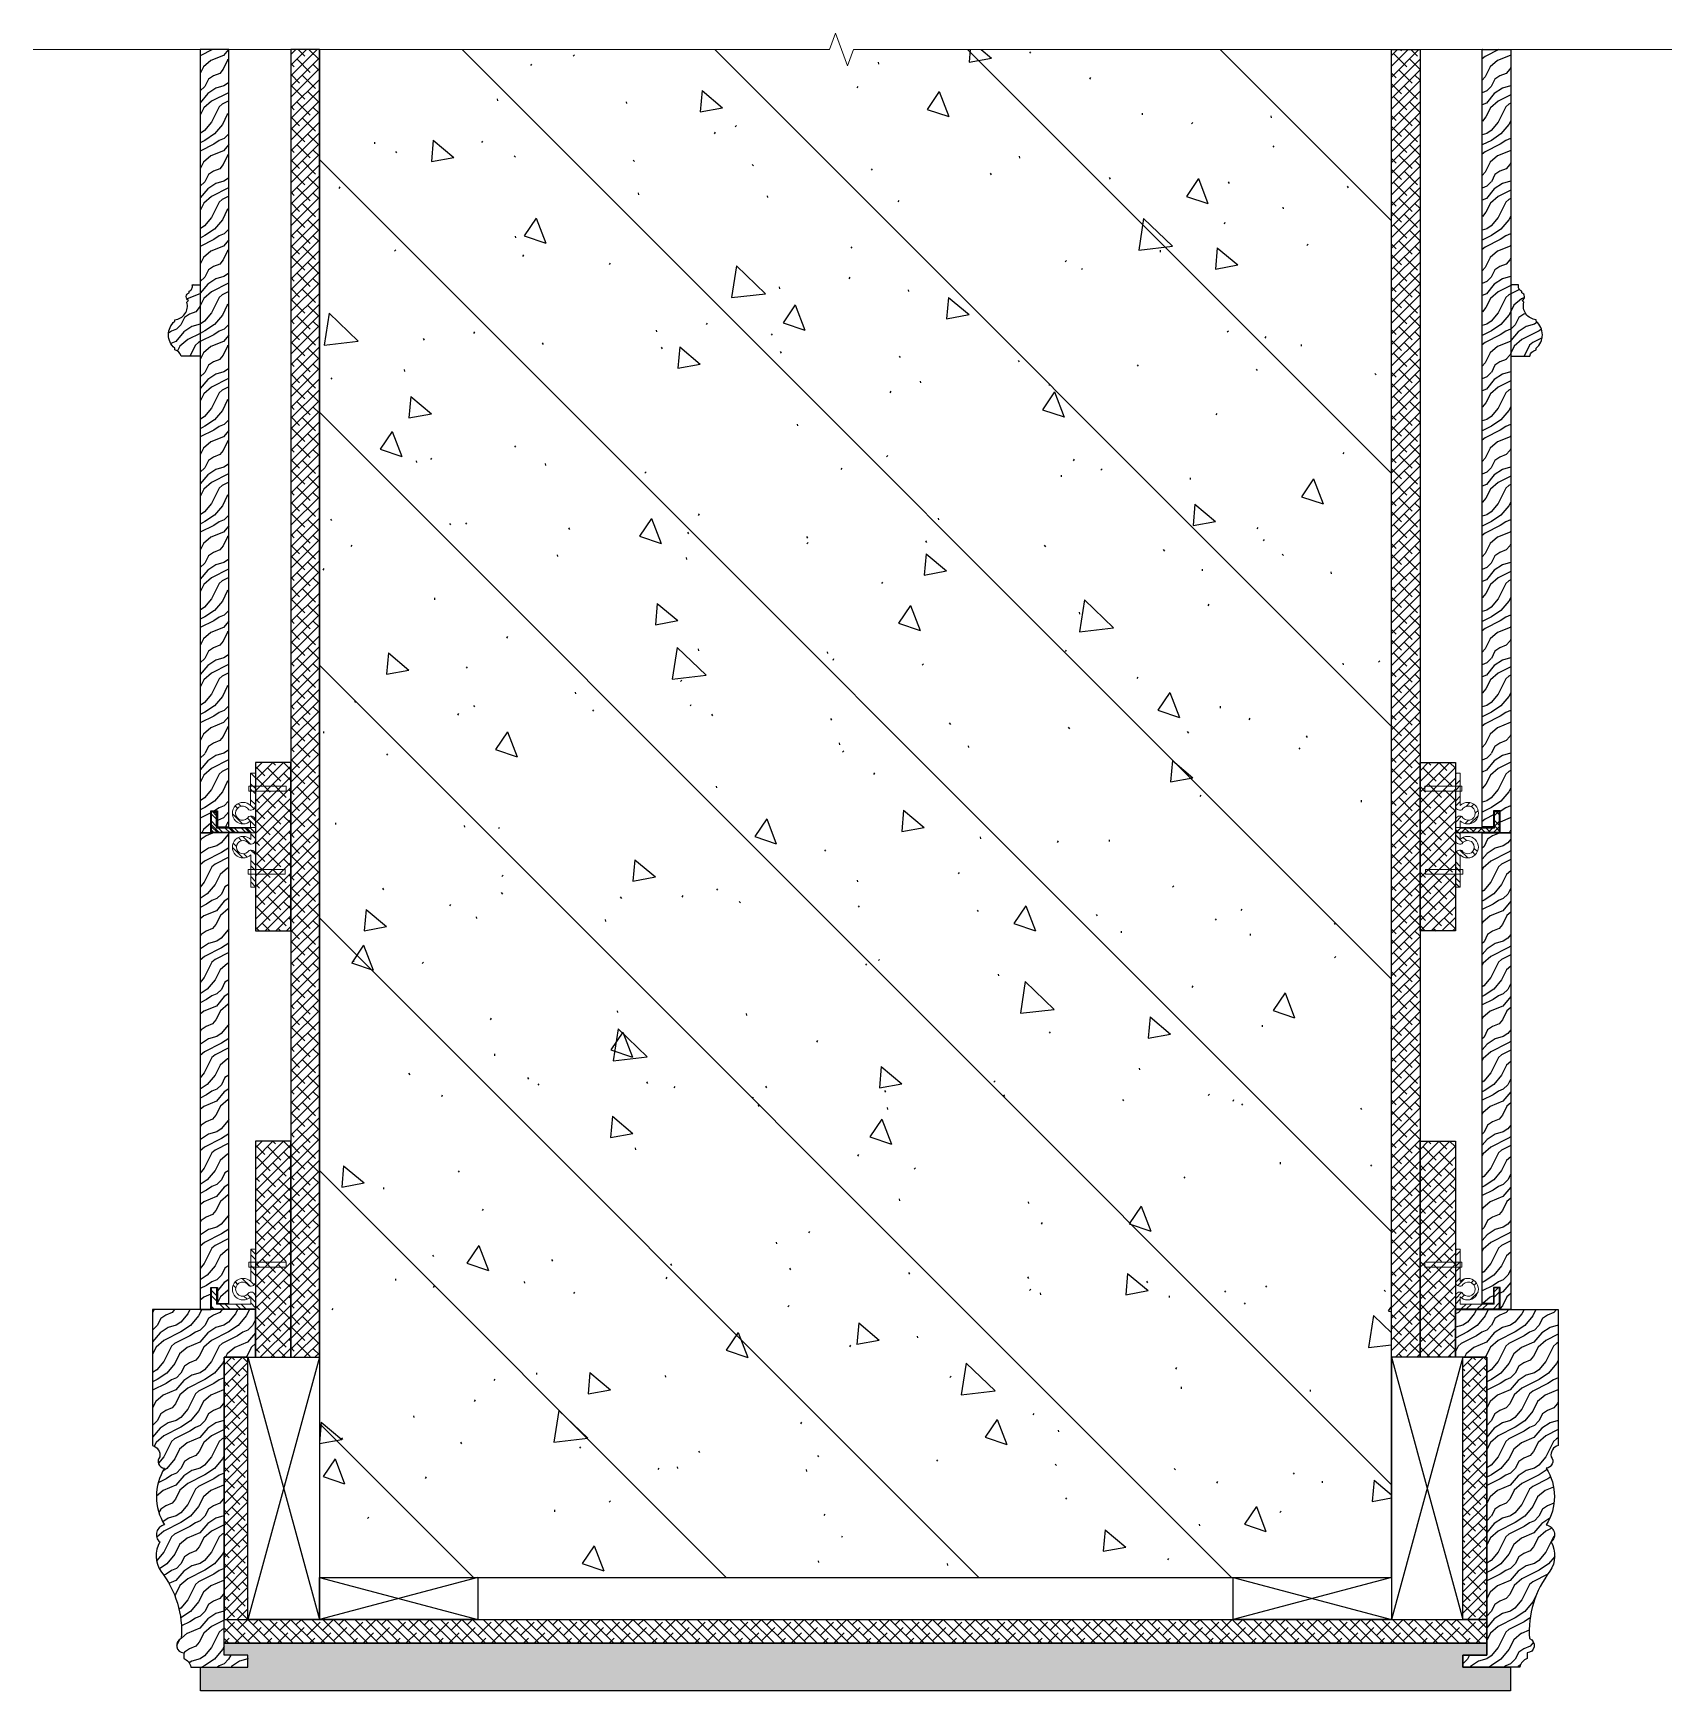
# Model space of a CAD drawing. Header units: millimetres. Extents: x 6321 to 120763, y -355 to 15211.
# Drawn here: x 67600 to 68288, y 12578 to 13274 of the extents above; entities that cross this region are included whole.
import ezdxf

# ---------------------------------------------------------------- set-up
doc = ezdxf.new("R2010")
doc.units = ezdxf.units.MM
doc.layers.add('_ACM-A-ANNO-DIMS', color=2, linetype='Continuous', lineweight=13)
for name, color, linetype in [('I-DETL-LW01', 1, 'Continuous'), ('I-DETL-LW02', 2, 'Continuous'), ('I-DETL-LW251', 251, 'Continuous'), ('PE-尺寸标注', 44, 'Continuous'), ('WALL TYPE$0$HATCH', 8, 'Continuous'), ('WALL TYPE$0$I-SECT-LW03', 3, 'Continuous')]:
    doc.layers.add(name, color=color, linetype=linetype)
pattern_1 = [(225, (103982.2251416645, 23545.60810543926), (2.245064030267288, -2.245064030267289), []), (314.9999999999999, (103982.2251416645, 23545.60810543926), (6.735192090801864, -2.245064030267292), [7.9375, -4.7625])]
pattern_2 = [(243.43494882, (55261.71794104356, 52039.88857746171), (-19.9999999776412, 1.019979885139067e-09), [4.62136835, -17.7393114]), (220.6012946499999, (55274.87498039356, 52022.59461121171), (-19.99999998960277, -1.801354931204863e-08), [4.1580665, -88.037378]), (220.6012946499999, (55264.87498039356, 52002.59461121171), (-19.99999998960277, -1.801354931204863e-08), [4.1580665, -88.037378]), (220.6012946499999, (55254.87498039356, 51982.59461121171), (-19.99999995163994, 1.452602061538803e-08), [4.1580665, -88.037378]), (243.43494882, (55271.86537704356, 52042.68344946171), (-19.9999999776412, 1.019979885139067e-09), [4.2370078, -18.12367195]), (230.1944289099999, (55269.97052954356, 52038.89375446171), (-20.00000001048198, -7.906917275062869e-10), [2.2404905, -75.862006]), (230.1944289099999, (55259.97052954356, 52018.89375446171), (-20.00000001048198, -7.906917275062869e-10), [2.2404905, -75.862006]), (230.1944289099999, (55249.97052954356, 51998.89375446171), (-20.00000001048198, -7.906917275062869e-10), [2.2404905, -75.862006]), (201.8014094899999, (55268.53620249356, 52037.17256196171), (-19.99999999207265, 2.658084886212058e-08), [2.86871215, -50.9829359]), (213.6900675299999, (55265.87267009357, 52036.10714901171), (-20.00000002516126, 1.246419323988896e-08), [2.521813, -33.53369975]), (243.4349488, (55263.77439484356, 52034.70829886171), (-19.9999999776412, 8.001296521040247e-09), [3.3552885, -19.0053909]), (225, (55262.27386404356, 52031.70723726171), (-19.99999996643937, 6.890185685233383e-15), [2.7178182, -53.8507243]), (225, (55252.27386404356, 52011.70723726171), (-19.99999996643937, 6.890185685233383e-15), [2.7178182, -53.8507243]), (201.8014094899999, (55260.35207639357, 52029.78544961171), (-19.99999999207265, 2.658084886212058e-08), [2.19237, -51.65927799999999]), (243.4349488, (55278.34645749356, 52043.14561031171), (-19.9999999776412, 8.001296521040247e-09), [7.1895999, -15.1710799]), (230.1944289099999, (55275.13117064357, 52036.71503666171), (-20.00000001048198, -7.906917275062869e-10), [4.573562, -73.5289349]), (230.1944289099999, (55265.13117064357, 52016.71503666171), (-20.00000001048198, -7.906917275062869e-10), [4.573562, -73.5289349]), (230.1944289099999, (55255.13117064357, 51996.71503666171), (-20.00000001048198, -7.906917275062869e-10), [4.573562, -73.5289349]), (213.6900675299999, (55272.20324769356, 52033.20152911171), (-20.00000002516126, 1.246419323988896e-08), [2.2405595, -33.8149534]), (195.9453959, (55270.33898964356, 52031.95869041171), (-19.99999999510854, 1.449476093824539e-06), [3.5624845, -69.23861445]), (213.6900675299999, (55266.91357554356, 52030.98000071171), (-20.00000002516126, 1.246419323988896e-08), [4.0929665, -31.9625462]), (230.1944289099999, (55263.50802154357, 52028.70963136171), (-20.00000001048198, -7.906917275062869e-10), [5.197338, -72.905159]), (230.1944289099999, (55253.50802154357, 52008.70963136171), (-20.00000001048198, -7.906917275062869e-10), [5.197338, -72.905159]), (230.1944289, (55243.50802154357, 51988.70963136171), (-20.00000001048198, 2.699966035332791e-09), [5.197338, -72.905159]), (201.8014094899999, (55260.18076169356, 52024.7169236117), (-19.99999999207265, 2.658084886212058e-08), [5.7145015, -48.137147]), (230.1944289099999, (55279.65120229356, 52035.75509996171), (-20.00000001048198, -7.906917275062869e-10), [5.214066750000001, -72.88842999999999]), (230.1944289099999, (55269.65120229356, 52015.75509996171), (-20.00000001048198, -7.906917275062869e-10), [5.214066750000001, -72.88842999999999]), (230.1944289099999, (55259.65120229356, 51995.75509996171), (-20.00000001048198, -7.906917275062869e-10), [5.214066750000001, -72.88842999999999]), (213.6900675299999, (55276.31323809356, 52031.74954296171), (-20.00000002516126, 1.246419323988896e-08), [4.838075, -31.21743775]), (206.56505118, (55272.28771639356, 52029.06586176171), (-19.9999999776412, -1.019968325213738e-09), [7.985959999999995, -81.45675899999993]), (206.56505118, (55262.28771639356, 52009.06586176171), (-19.9999999776412, -1.019968325213738e-09), [7.985959999999995, -81.45675899999993]), (220.6012946499999, (55265.14483529356, 52025.49441346171), (-19.99999998960277, -1.801354931204863e-08), [4.319301400000001, -87.87614315]), (220.6012946499999, (55255.14483529356, 52005.49441346171), (-19.99999998960277, -1.801354931204863e-08), [4.319301400000001, -87.87614315]), (220.6012946499999, (55245.14483729356, 51985.49441346171), (-19.99999998960277, -1.801354931204863e-08), [4.319301400000001, -87.87614315]), (213.6900675299999, (55278.31651279356, 52028.97122441171), (-20.00000002516126, 1.246419323988896e-08), [2.73579165, -33.31972211]), (206.5650511999999, (55276.04019654357, 52027.45368026171), (-19.9999999776412, -8.001282740668868e-09), [7.158076199999996, -82.28464299999992]), (206.5650511999999, (55266.04019654357, 52007.45368026171), (-20.00000002236256, 8.144143493607764e-08), [7.158076199999996, -82.28464299999992]), (220.6012946499999, (55269.63781854356, 52024.25249146171), (-19.99999998960277, -1.801354931204863e-08), [1.700823, -90.49462155]), (220.6012946499999, (55259.63781854356, 52004.25249146171), (-19.99999998960277, -1.801354931204863e-08), [1.700823, -90.49462155]), (220.6012946499999, (55249.63781879356, 51984.25249146171), (-19.99999998960277, -1.801354931204863e-08), [1.700823, -90.49462155])]
pattern_3 = [(225, (66991.43798210884, 12270.25904066373), (2.245064030267287, -2.245064030267289), []), (314.9999999999999, (66991.43798210884, 12270.25904066373), (6.735192090801864, -2.245064030267292), [7.9375, -4.7625])]
pattern_4 = [(225, (66991.43798210884, 12429.16066684226), (2.245064030267287, -2.245064030267289), []), (314.9999999999999, (66991.43798210884, 12429.16066684226), (6.735192090801864, -2.245064030267292), [7.9375, -4.7625])]
pattern_5 = [(315, (67960.36603119926, 12900.5579601809), (3.367596045400933, 3.367596045400932), []), (315, (67960.36603119926, 12898.3128951809), (3.367596045400933, 3.367596045400932), [])]
pattern_6 = [(243.4349488199999, (103758.6740111347, 23720.99842213082), (-19.9999999776412, 1.019980342834164e-09), [4.621368349999997, -17.73931139999999]), (220.6012946499999, (103771.8310504847, 23703.70445588082), (-19.99999998960277, -1.801354885435354e-08), [4.1580665, -88.037378]), (220.6012946499999, (103761.8310504847, 23683.70445588082), (-19.99999998960277, -1.801354885435354e-08), [4.1580665, -88.037378]), (220.6012946499999, (103751.8310504847, 23663.70445588082), (-19.99999995163994, 1.452602107308312e-08), [4.1580665, -88.037378]), (243.4349488199999, (103768.8214471347, 23723.79329413082), (-19.9999999776412, 1.019980342834164e-09), [4.237007799999997, -18.12367194999999]), (230.1944289099999, (103766.9265996347, 23720.00359913082), (-20.00000001048198, -7.906912698111885e-10), [2.240490499999999, -75.86200599999995]), (230.1944289099999, (103756.9265996347, 23700.00359913082), (-20.00000001048198, -7.906912698111885e-10), [2.240490499999999, -75.86200599999995]), (230.1944289099999, (103746.9265996347, 23680.00359913082), (-20.00000001048198, -7.906912698111885e-10), [2.240490499999999, -75.86200599999995]), (201.8014094899999, (103765.4922725847, 23718.28240663082), (-19.99999999207265, 2.658084931981568e-08), [2.86871215, -50.9829359]), (213.6900675299999, (103762.8287401847, 23717.21699368082), (-20.00000002516126, 1.246419369758406e-08), [2.521813, -33.53369975]), (243.4349488, (103760.7304649347, 23715.81814353081), (-19.9999999776412, 8.001296978735346e-09), [3.3552885, -19.0053909]), (225, (103759.2299341347, 23712.81708193082), (-19.99999996643937, 7.347880782554142e-15), [2.7178182, -53.8507243]), (225, (103749.2299341347, 23692.81708193082), (-19.99999996643937, 7.347880782554142e-15), [2.7178182, -53.8507243]), (201.8014094899999, (103757.3081464847, 23710.89529428082), (-19.99999999207265, 2.658084931981568e-08), [2.19237, -51.65927799999999]), (243.4349488, (103775.3025275847, 23724.25545498082), (-19.9999999776412, 8.001296978735346e-09), [7.1895999, -15.1710799]), (230.1944289099999, (103772.0872407347, 23717.82488133082), (-20.00000001048198, -7.906912698111885e-10), [4.573561999999997, -73.52893489999995]), (230.1944289099999, (103762.0872407347, 23697.82488133082), (-20.00000001048198, -7.906912698111885e-10), [4.573561999999997, -73.52893489999995]), (230.1944289099999, (103752.0872407347, 23677.82488133082), (-20.00000001048198, -7.906912698111885e-10), [4.573561999999997, -73.52893489999995]), (213.6900675299999, (103769.1593177847, 23714.31137378082), (-20.00000002516126, 1.246419369758406e-08), [2.2405595, -33.8149534]), (195.9453959, (103767.2950597347, 23713.06853508082), (-19.99999999510854, 1.449476094282235e-06), [3.5624845, -69.23861444999999]), (213.6900675299999, (103763.8696456347, 23712.08984538082), (-20.00000002516126, 1.246419369758406e-08), [4.0929665, -31.9625462]), (230.1944289099999, (103760.4640916347, 23709.81947603082), (-20.00000001048198, -7.906912698111885e-10), [5.197337999999998, -72.90515899999995]), (230.1944289099999, (103750.4640916347, 23689.81947603082), (-20.00000001048198, -7.906912698111885e-10), [5.197337999999998, -72.90515899999995]), (230.1944289, (103740.4640916347, 23669.81947603082), (-20.00000001048198, 2.699966493027889e-09), [5.197338, -72.905159]), (201.8014094899999, (103757.1368317847, 23705.82676828081), (-19.99999999207265, 2.658084931981568e-08), [5.7145015, -48.137147]), (230.1944289099999, (103776.6072723847, 23716.86494463082), (-20.00000001048198, -7.906912698111885e-10), [5.214066749999998, -72.88842999999994]), (230.1944289099999, (103766.6072723847, 23696.86494463082), (-20.00000001048198, -7.906912698111885e-10), [5.214066749999998, -72.88842999999994]), (230.1944289099999, (103756.6072723847, 23676.86494463082), (-20.00000001048198, -7.906912698111885e-10), [5.214066749999998, -72.88842999999994]), (213.6900675299999, (103773.2693081847, 23712.85938763082), (-20.00000002516126, 1.246419369758406e-08), [4.838075, -31.21743775]), (206.56505118, (103769.2437864847, 23710.17570643082), (-19.9999999776412, -1.01996786751864e-09), [7.98595999999999, -81.45675899999985]), (206.56505118, (103759.2437864847, 23690.17570643082), (-19.9999999776412, -1.01996786751864e-09), [7.98595999999999, -81.45675899999985]), (220.6012946499999, (103762.1009053847, 23706.60425813082), (-19.99999998960277, -1.801354885435354e-08), [4.319301400000001, -87.87614315]), (220.6012946499999, (103752.1009053847, 23686.60425813082), (-19.99999998960277, -1.801354885435354e-08), [4.319301400000001, -87.87614315]), (220.6012946499999, (103742.1009073847, 23666.60425813082), (-19.99999998960277, -1.801354885435354e-08), [4.319301400000001, -87.87614315]), (213.6900675299999, (103775.2725828847, 23710.08106908082), (-20.00000002516126, 1.246419369758406e-08), [2.73579165, -33.31972211]), (206.5650511999999, (103772.9962666347, 23708.56352493082), (-19.9999999776412, -8.00128228297377e-09), [7.15807619999999, -82.28464299999983]), (206.5650511999999, (103762.9962666347, 23688.56352493082), (-20.00000002236256, 8.144143539377274e-08), [7.15807619999999, -82.28464299999983]), (220.6012946499999, (103766.5938886347, 23705.36233613082), (-19.99999998960277, -1.801354885435354e-08), [1.700823, -90.49462155]), (220.6012946499999, (103756.5938886347, 23685.36233613082), (-19.99999998960277, -1.801354885435354e-08), [1.700823, -90.49462155]), (220.6012946499999, (103746.5938888847, 23665.36233613082), (-19.99999998960277, -1.801354885435354e-08), [1.700823, -90.49462155])]
pattern_7 = [(225, (55279.65120229356, 52040.75509996171), (2.245064030267288, -2.245064030267289), []), (314.9999999999999, (55279.65120229356, 52040.75509996171), (6.735192090801864, -2.245064030267291), [7.9375, -4.7625])]

# ---------------------------------------------------------------- blocks, each defined once
blk = doc.blocks.new('海龙_1215174788')
at = {"layer": 'I-DETL-LW01'}
for p, q in [((-54.99961099407665, 0), (54.99961099407665, -30.00060239396589)), ((-54.99961099407665, -30.00060239396589), (54.99961099407665, 0))]:
    blk.add_line(p, q, dxfattribs=at)
blk.add_lwpolyline([(54.99961099407665, -30.00060239396589), (-54.99961099407665, -30.00060239396589), (-54.99961099407665, 0), (54.99961099407665, 0), (54.99961099407665, -30.00060239396589)], close=True, dxfattribs=at)
blk = doc.blocks.new('海龙_1215173755')
at = {"layer": 'WALL TYPE$0$HATCH', "ltscale": 2}
h = blk.add_hatch(dxfattribs=at)
h.set_pattern_fill('ANSI32', color=256, scale=0.5)
h.set_pattern_definition([(45, (-39299.69784487303, -12402.66931678472), (-3.367596045400933, 3.367596045400933), []), (45, (-39297.45277987303, -12402.66931678472), (-3.367596045400933, 3.367596045400933), [])])
edge = h.paths.add_edge_path()
edge.add_line((2.291405648800719, -7.1853693941448), (2.291405648895307, 11.2586301537176))
edge.add_line((2.291405648895307, 11.2586301537176), (-2.766336400527507, 11.2586301537176))
edge.add_arc((-2.766336402286313, 9.258630153718839), 1.999999999998765, 89.99999994961394, 201.2138913290534)
edge.add_arc((-5.973488088030813, 5.890560184772322), 2.965716505140973, -243.08079552205038, 63.080795825394205, ccw=False)
edge.add_arc((-9.180639785015451, 9.258630153719412), 1.999999999998192, 338.7861084524729, 450.0000000000145)
edge.add_line((-9.180639785015956, 11.2586301537176), (-22.73189232477307, 11.2586301537176))
edge.add_line((-22.73189232477307, 11.2586301537176), (-22.73189232477307, 9.258630153717604))
edge.add_line((-22.73189232477307, 9.258630153717604), (-9.180639785015956, 9.258630153717604))
edge.add_arc((-5.973488092764455, 6.085253332828891), 4.511778188748358, 135.3032882784527, 404.6967117215473)
edge.add_line((-2.766336400512955, 9.258630153717604), (0.2914056488953065, 9.258630153717604))
edge.add_line((0.2914056488953065, 9.258630153717604), (0.2914056488007191, -3.505607322171272))
edge.add_line((0.2914056488007191, -3.505607322171272), (0.2914056488007191, -5.106938799261115))
edge.add_line((0.2914056488007191, -5.106938799261115), (-6.499315307970392, -5.10693879925384))
edge.add_line((-6.499315307970392, -5.10693879925384), (-6.499315307970392, -7.1853693941448))
edge.add_line((-6.499315307970392, -7.1853693941448), (2.291405648800719, -7.1853693941448))
at = {"color": 1, "linetype": 'Continuous', "lineweight": 15, "elevation": 7.839925138837386}
blk.add_lwpolyline([(-17.26337170643092, 24.12776406589728), (-17.26337170643092, 8.526522878431933), (-15.24067591447965, 8.526522878431933), (-15.24067591447965, 24.12776406589728)], close=True, dxfattribs=at)
at = {"color": 1, "linetype": 'Continuous', "lineweight": 15}
blk.add_lwpolyline([(2.291405648800719, -7.1853693941448), (2.291405648895307, 11.2586301537176), (-2.766336400527507, 11.2586301537176, 0.5273176530246371), (-4.630808598572912, 8.534928952069095, -4.178275816144416), (-7.31616759148892, 8.534928944960484, 0.5273176539620763), (-9.180639785015956, 11.2586301537176), (-22.73189232477307, 11.2586301537176), (-22.73189232477307, 9.258630153717604), (-9.180639785015956, 9.258630153717604, 2.396255539831327), (-2.766336400512955, 9.258630153717604), (0.2914056488953065, 9.258630153717604), (0.2914056488007191, -3.505607322171272), (0.2914056488007191, -5.106938799261115), (-6.499315307970392, -5.10693879925384), (-6.499315307970392, -7.1853693941448)], format="xyb", close=True, dxfattribs=at)
blk = doc.blocks.new('K_01')
at = {"layer": 'I-DETL-LW01'}
for p, q in [((-8.75, 0), (8.75, -66.47123560730688)), ((-8.75, -66.47123560730688), (8.75, 0))]:
    blk.add_line(p, q, dxfattribs=at)
blk.add_lwpolyline([(8.75, -66.47123560730688), (-8.75, -66.47123560730688), (-8.75, 0), (8.75, 0), (8.75, -66.47123560730688)], close=True, dxfattribs=at)

msp = doc.modelspace()

# ---------------------------------------------------------------- hatches: boundary and pattern name
h = msp.add_hatch()
h.set_pattern_fill('0-钢筋混凝土001-DOM', color=250, scale=15, angle=-90.00000000000001, pattern_type=2)
h.set_pattern_definition([(315, (70410.37917963558, 15515.97455195692), (53.03300858899107, 53.03300858899106), []), (320, (70410.37917963558, 15515.97455195692), (-9.412820247389286, -107.589027390113), [11.25, -123.75]), (265, (70410.37917963558, 15515.97455195692), (112.8288200550018, 20.81270004194998), [9, -99]), (10.45139999999999, (70409.59477863098, 15507.00879996191), (103.415931309143, -86.77640725710324), [9.5610285, -105.1713168]), (316.1842, (70440.37917963558, 15515.97455195692), (-24.82785214935274, -160.0861572938467), [16.875, -185.625]), (6.635599999999986, (70438.31018358098, 15502.63404021191), (146.1176806350662, -140.1994058323055), [14.3415432, -157.75695]), (261.1841999999999, (70440.37917963558, 15515.97455195692), (146.1177901387987, -140.1992917700441), [13.5, -148.5]), (290.9999999999999, (70432.87917963558, 15500.97455195692), (-60.39283359980084, -89.53605781776923), [11.25, -123.75]), (236, (70432.87917963558, 15500.97455195692), (108.772506757028, -36.49729978823729), [8.999999999999998, -98.99999999999999]), (341.4514, (70427.84643873549, 15493.51321700741), (48.37957450649284, -126.0333942872235), [9.5610285, -105.1713168]), (307.5, (70410.37917963549, 15515.97455195741), (49.93407807469672, -1.823978297593609), [0.75, -97.8, 0.75, -100.5, 0.75, -99.375]), (277.5, (70410.37917963549, 15515.97455195741), (59.16175678235403, -39.46043061632231), [0.7499999999999999, -57.29999999999999, 0.7499999999999999, -95.54999999999998, 0.7499999999999999, -37.87499999999999]), (237.5, (70410.37917963549, 15549.42455195741), (-3.383230760157011, -80.07336542586135), [0.75, -37.5, 0.75, -117, 0.75, -155.25]), (227.5, (70410.37917963098, 15564.42455196191), (15.01574734984761, -87.47792540135794), [0.75, -48.75, 0.75, -77.69999999999999, 0.75, -110.25])])
h.paths.add_polyline_path([(67934.51037170735, 13267.18370864047), (67720.37917963599, 13267.18370864047), (67720.37917963599, 12625.97455195691), (68170.37917963594, 12625.97455195691), (68170.37917963594, 13267.18370864044), (67944.51037170734, 13267.18370864044), (67942.01037170734, 13260.31501509181), (67937.01037170734, 13274.05240218907)])
at = {"layer": 'I-DETL-LW251'}
h = msp.add_hatch(dxfattribs=at)
h.set_pattern_fill('ANSI38', color=250, angle=-180)
h.set_pattern_definition(pattern_1)
h.paths.add_polyline_path([(67720.37917963599, 13267.18370864046), (67708.37917963599, 13267.18370864046), (67708.37917963599, 12718.47377394506), (67720.37917963599, 12718.47377394506)])
h = msp.add_hatch(dxfattribs=at)
h.set_pattern_fill('ANSI38', color=250, angle=-180)
h.set_pattern_definition(pattern_1)
h.paths.add_polyline_path([(68170.37917963594, 13267.18370864046), (68182.37917963593, 13267.18370864046), (68182.37917963594, 12718.47377394506), (68170.37917963594, 12718.47377394506)])
h = msp.add_hatch(dxfattribs=at)
h.set_pattern_fill('ANSI38', color=250, angle=-180)
h.set_pattern_definition(pattern_4)
h.paths.add_polyline_path([(67708.37914919574, 12968.00106156827), (67693.57914919574, 12968.00106156827), (67693.57914924303, 12897.37617813544), (67708.37914924303, 12897.37617813544)])
h = msp.add_hatch(dxfattribs=at)
h.set_pattern_fill('ANSI38', color=250, angle=-180)
h.set_pattern_definition(pattern_4)
h.paths.add_polyline_path([(68182.3792100762, 12968.00106156827), (68197.1792100762, 12968.00106156827), (68197.1792100289, 12897.37617813544), (68182.3792100289, 12897.37617813544)])
h = msp.add_hatch(dxfattribs=at)
h.set_pattern_fill('ANSI38', color=250, angle=-180)
h.set_pattern_definition(pattern_3)
h.paths.add_polyline_path([(67708.37914919574, 12809.09943538974), (67693.57914919574, 12809.09943538974), (67693.57914924303, 12718.47377394506), (67708.37914924303, 12718.47377394506)])
h = msp.add_hatch(dxfattribs=at)
h.set_pattern_fill('ANSI38', color=250, angle=-180)
h.set_pattern_definition(pattern_3)
h.paths.add_polyline_path([(68182.3792100762, 12809.09943538974), (68197.1792100762, 12809.09943538974), (68197.1792100289, 12718.47377394506), (68182.3792100289, 12718.47377394506)])
h = msp.add_hatch(dxfattribs=at)
h.set_pattern_fill('ANSI38', color=250, angle=-180)
h.set_pattern_definition(pattern_7)
h.paths.add_polyline_path([(67690.37857724202, 12608.47455195691), (67690.37857724202, 12718.47377394506), (67680.37857724202, 12718.47377394506), (67680.37857724202, 12608.47455195691)])
h = msp.add_hatch(dxfattribs=at)
h.set_pattern_fill('ANSI38', color=250, angle=-180)
h.set_pattern_definition(pattern_7)
h.paths.add_polyline_path([(68200.37978202991, 12608.47455195691), (68200.37978202991, 12718.47377394506), (68210.37978202991, 12718.47377394506), (68210.37978202991, 12608.47455195691)])
h = msp.add_hatch(dxfattribs=at)
h.set_pattern_fill('ANSI38', color=250, angle=-90.00000000000001)
h.set_pattern_definition([(314.9999999999999, (55279.65120229356, 52040.75509996171), (2.245064030267289, 2.245064030267288), []), (44.99999999999999, (55279.65120229356, 52040.75509996171), (2.245064030267292, 6.735192090801863), [7.9375, -4.7625])])
h.paths.add_polyline_path([(68210.37990899174, 12608.47455195691), (68210.37990899174, 12598.47455195691), (67680.37838930593, 12598.47455195691), (67680.37838930593, 12608.47455195691)])
at = {"layer": 'PE-尺寸标注'}
h = msp.add_hatch(dxfattribs=at)
h.set_pattern_fill('木纹面1', color=250, scale=5, angle=-180, style=0, pattern_type=2)
h.set_pattern_definition(pattern_2)
h.paths.add_polyline_path([(67682.32051907828, 13267.18368963824), (67670.32051907828, 13267.18371354761), (67670.32051907828, 12938.47453681902), (67674.77300722108, 12938.47453681902), (67674.77300722108, 12947.66732780567), (67677.57572274207, 12947.66732780567), (67677.57572274207, 12941.05644660648), (67682.32051907807, 12941.05723995079)])
h = msp.add_hatch(dxfattribs=at)
h.set_pattern_fill('木纹面1', color=250, scale=5, angle=-180, style=0, pattern_type=2)
h.set_pattern_definition(pattern_2)
h.paths.add_polyline_path([(68208.43784019366, 13267.18368963824), (68220.43784019366, 13267.18371354761), (68220.43784019366, 12938.47453681902), (68215.98535205085, 12938.47453681902), (68215.98535205085, 12947.66732780567), (68213.18263652986, 12947.66732780567), (68213.18263652986, 12941.05644660648), (68208.43784019386, 12941.05723995079)])
h = msp.add_hatch(dxfattribs=at)
h.set_pattern_fill('木纹面1', color=250, scale=5, angle=-180, style=0, pattern_type=2)
h.set_pattern_definition(pattern_2)
edge = h.paths.add_edge_path()
edge.add_line((67670.32053105149, 13138.4745519569), (67662.34113475564, 13138.4745519569))
edge.add_arc((67659.14366042569, 13137.94375321087), 3.241232697520132, 9.425467384888309, 80.57377669921723)
edge.add_line((67659.67450135665, 13141.14122053761), (67659.67450002067, 13141.8079076163))
edge.add_arc((67664.42116206553, 13147.47456656256), 7.392010834763977, 129.9511821530918, 230.0488631590222, ccw=False)
edge.add_line((67659.67449553922, 13153.14122175494), (67659.67449419414, 13153.80790883499))
edge.add_arc((67659.1864634534, 13159.6207987833), 5.833340685665624, 274.7991067158192, 375.14642531949)
edge.add_line((67664.81716108057, 13161.14497324394), (67665.52504563793, 13161.81880269265))
edge.add_arc((67666.35012223774, 13163.44627622131), 1.824670239260684, 111.7342191242511, 243.1164614434231, ccw=False)
edge.add_line((67665.67444392305, 13165.14123353556), (67665.67444258857, 13165.80790200025))
edge.add_arc((67665.01203493927, 13167.80573100462), 2.104781372149108, 288.3436490369599, 378.528129869635)
edge.add_line((67667.0077207727, 13168.47456781489), (67670.32053105149, 13168.47457363336))
edge.add_line((67670.32053105149, 13168.47457363336), (67670.32053105149, 13138.4745519569))
h = msp.add_hatch(dxfattribs=at)
h.set_pattern_fill('木纹面1', color=250, scale=5, angle=-180, style=0, pattern_type=2)
h.set_pattern_definition(pattern_2)
edge = h.paths.add_edge_path()
edge.add_line((68220.43782822044, 13138.4745519569), (68228.41722451629, 13138.4745519569))
edge.add_arc((68231.61469884626, 13137.94375321087), 3.241232697534487, 99.42622330103649, 170.5745326151538, ccw=False)
edge.add_line((68231.08385791528, 13141.14122053761), (68231.08385925126, 13141.8079076163))
edge.add_arc((68226.33719720642, 13147.47456656256), 7.392010834754633, 309.9511368408914, 410.0488178469947)
edge.add_line((68231.08386373271, 13153.14122175494), (68231.08386507779, 13153.80790883499))
edge.add_arc((68231.57189581852, 13159.6207987833), 5.833340685664407, 164.8535746804727, 265.20089328432334, ccw=False)
edge.add_line((68225.94119819136, 13161.14497324394), (68225.233313634, 13161.81880269265))
edge.add_arc((68224.40823703418, 13163.44627622131), 1.824670239267264, 296.8835385569844, 428.2657808753244)
edge.add_line((68225.08391534888, 13165.14123353556), (68225.08391668336, 13165.80790200025))
edge.add_arc((68225.74632433268, 13167.80573100462), 2.104781372153687, 161.4718701304908, 251.6563509626641, ccw=False)
edge.add_line((68223.75063849923, 13168.47456781489), (68220.43782822044, 13168.47457363336))
edge.add_line((68220.43782822044, 13168.47457363336), (68220.43782822044, 13138.4745519569))
h = msp.add_hatch(dxfattribs=at)
h.set_pattern_fill('木纹面1', color=250, scale=5, angle=-180, style=0, pattern_type=2)
h.set_pattern_definition(pattern_6)
h.paths.add_polyline_path([(67682.32051907828, 12938.47453681899), (67670.32051907828, 12938.47456072837), (67670.32051907828, 12738.47455195691), (67674.77300722108, 12738.47455195691), (67674.77300722108, 12747.66734294355), (67677.57572274207, 12747.66734294355), (67677.57572274207, 12741.05646174437), (67682.32051907807, 12741.05725508869)])
h = msp.add_hatch(dxfattribs=at)
h.set_pattern_fill('木纹面1', color=250, scale=5, angle=-180, style=0, pattern_type=2)
h.set_pattern_definition(pattern_6)
h.paths.add_polyline_path([(68208.43784019366, 12938.47453681899), (68220.43784019366, 12938.47456072837), (68220.43784019366, 12738.47455195691), (68215.98535205085, 12738.47455195691), (68215.98535205085, 12747.66734294355), (68213.18263652986, 12747.66734294355), (68213.18263652986, 12741.05646174437), (68208.43784019386, 12741.05725508869)])
h = msp.add_hatch(dxfattribs=at)
h.set_pattern_fill('木纹面1', color=250, scale=5, angle=-180, style=0, pattern_type=2)
h.set_pattern_definition(pattern_2)
edge = h.paths.add_edge_path()
edge.add_line((67680.37835882073, 12593.47486885314), (67680.37912099226, 12718.47377394506))
edge.add_line((67680.37912099226, 12718.47377394506), (67693.57914921796, 12718.47377394506))
edge.add_line((67693.57914921796, 12718.47377394506), (67693.57914921796, 12738.47377394506))
edge.add_line((67693.57914921796, 12738.47377394506), (67650.37924294041, 12738.47377394506))
edge.add_line((67650.37924294041, 12738.47377394506), (67650.37889534482, 12681.4668324549))
edge.add_arc((67649.18698038736, 12677.37420311469), 4.262660692822938, -9.113920448680176, 73.76261671653361, ccw=False)
edge.add_arc((67655.57062231752, 12674.80758020428), 2.882226526271205, 138.9864228319053, 266.7599828098781)
edge.add_arc((67674.63813699335, 12660.00791157995), 22.62618195593632, 148.2028259484445, 211.7946807328931)
edge.add_arc((67656.07620134, 12644.03882235833), 4.102787472595436, 99.38451718371454, 229.2342967435987)
edge.add_arc((67663.65250836736, 12635.15226487258), 11.77156623234879, 150.5974443879556, 213.6714147725534)
edge.add_arc((67621.54909255955, 12603.37112800534), 41.00637843888254, -4.159576251610815, 38.01522969573978, ccw=False)
edge.add_arc((67663.52957087224, 12597.51401258039), 3.079146203880942, 110.575012005694, 268.5813449600438)
edge.add_line((67663.45333838194, 12594.43581019064), (67663.45309118935, 12592.05055629359))
edge.add_arc((67661.78721101685, 12587.58460512898), 4.766537165882328, 10.764559854633376, 69.54357924405417, ccw=False)
edge.add_line((67666.46987127094, 12588.47486885314), (67690.37832833361, 12588.47486885314))
edge.add_line((67690.37832833361, 12588.47486885314), (67690.37832833361, 12593.47486885314))
edge.add_line((67690.37832833361, 12593.47486885314), (67680.37832833361, 12593.47486885314))
h = msp.add_hatch(dxfattribs=at)
h.set_pattern_fill('木纹面1', color=250, scale=5, angle=-180, style=0, pattern_type=2)
h.set_pattern_definition(pattern_2)
edge = h.paths.add_edge_path()
edge.add_line((68210.3800004512, 12593.47486885314), (68210.37923827965, 12718.47377394506))
edge.add_line((68210.37923827965, 12718.47377394506), (68197.17921003413, 12718.47377393108))
edge.add_line((68197.17921003413, 12718.47377393108), (68197.17921003413, 12738.47377393108))
edge.add_line((68197.17921003413, 12738.47377393108), (68240.37911633152, 12738.47377394506))
edge.add_line((68240.37911633152, 12738.47377394506), (68240.37946392711, 12681.4668324549))
edge.add_arc((68241.57137888458, 12677.37420311469), 4.262660692822938, 106.2373832834664, 189.1139204486803)
edge.add_arc((68235.18773695442, 12674.80758020428), 2.882226526260225, -86.75998281016689, 41.0135771682846, ccw=False)
edge.add_arc((68216.12022227858, 12660.00791157995), 22.62618195593632, -31.794680732893028, 31.7971740515556, ccw=False)
edge.add_arc((68234.68215793194, 12644.03882235833), 4.102787472595436, -49.234296743598804, 80.61548281628552, ccw=False)
edge.add_arc((68227.10585090457, 12635.15226487258), 11.77156623234879, -33.67141477255342, 29.40255561204441, ccw=False)
edge.add_arc((68269.20926671237, 12603.37112800534), 41.00637843887107, 141.9847703042476, 184.1595762516122)
edge.add_arc((68227.2287883997, 12597.51401258039), 3.079146203875828, -88.58134496031448, 69.42498799455961, ccw=False)
edge.add_line((68227.30502089, 12594.43581019064), (68227.30526808258, 12592.05055629359))
edge.add_arc((68228.97114825508, 12587.58460512898), 4.766537165882328, 110.4564207559458, 169.2354401453666)
edge.add_line((68224.288488001, 12588.47486885314), (68200.38003093832, 12588.47486885314))
edge.add_line((68200.38003093832, 12588.47486885314), (68200.38003093832, 12593.47486885314))
edge.add_line((68200.38003093832, 12593.47486885314), (68210.38003093832, 12593.47486885314))
h = msp.add_hatch(dxfattribs=at)
h.set_pattern_fill('木纹面1', color=250, scale=5, angle=-180, style=0, pattern_type=2)
h.set_pattern_definition(pattern_2)
h.paths.add_polyline_path([(67670.49233219857, 12588.47455195691), (67690.37832833361, 12588.47455195691), (67690.37832833361, 12593.47486885314), (67680.37835882073, 12593.47486885314), (67680.37838930593, 12598.47455195691), (68210.379969966, 12598.47455195691), (68210.3800004512, 12593.47486885314), (68200.38003093832, 12593.47486885314), (68200.38003093832, 12588.47455195691), (68220.26602707336, 12588.47455195691), (68220.26602707336, 12578.47455195691), (67670.49233219857, 12578.47455195691)])
at = {"layer": 'WALL TYPE$0$HATCH', "ltscale": 2}
h = msp.add_hatch(dxfattribs=at)
h.set_pattern_fill('ANSI32', color=256, scale=0.5, angle=-90.00000000000001)
h.set_pattern_definition(pattern_5)
edge = h.paths.add_edge_path()
edge.add_line((67677.13514968414, 12940.75529377269), (67677.13514968414, 12947.58355245765))
edge.add_line((67677.13514968414, 12947.58355245764), (67675.13514968414, 12947.58355245764))
edge.add_line((67675.13514968414, 12947.58355245764), (67675.13514968414, 12938.75529377268))
edge.add_line((67675.13514968414, 12938.75529377269), (67677.13514968414, 12938.75529377269))
edge.add_line((67677.13514968414, 12938.75529377269), (67691.57914923078, 12938.75529377269))
edge.add_line((67691.57914923076, 12938.75529377269), (67691.57914923076, 12935.69755172328))
edge.add_arc((67688.40577818065, 12932.49040003102), 4.511774129855785, 45.30334037163583, 314.6966596283806)
edge.add_line((67691.57914923076, 12929.28324833878), (67691.57914923076, 12915.68360666433))
edge.add_line((67691.57914923076, 12915.68360666432), (67693.57914923076, 12915.68360666432))
edge.add_line((67693.57914923076, 12915.68360666432), (67693.57914923076, 12929.28324833876))
edge.add_arc((67691.57914923076, 12929.28324833878), 2, -2.084535538231189e-10, 111.2138913631241)
edge.add_arc((67688.4038293198, 12932.49040003102), 2.795214217275509, -331.2917750700923, -28.70822492990777, ccw=False)
edge.add_arc((67691.57914923076, 12935.69755172326), 1.999999999998446, 248.7861086368273, 360)
edge.add_line((67693.57914923076, 12935.69755172326), (67693.57914923076, 12940.75529377268))
edge.add_line((67693.57914923076, 12940.75529377269), (67677.13514968412, 12940.75529377269))
h = msp.add_hatch(dxfattribs=at)
h.set_pattern_fill('ANSI32', color=256, scale=0.5, angle=-90.00000000000001)
h.set_pattern_definition(pattern_5)
edge = h.paths.add_edge_path()
edge.add_line((68213.6232095878, 12940.75529377269), (68213.6232095878, 12947.58355245765))
edge.add_line((68213.6232095878, 12947.58355245764), (68215.6232095878, 12947.58355245764))
edge.add_line((68215.6232095878, 12947.58355245764), (68215.6232095878, 12938.75529377268))
edge.add_line((68215.6232095878, 12938.75529377269), (68213.6232095878, 12938.75529377269))
edge.add_line((68213.6232095878, 12938.75529377269), (68199.17921004115, 12938.75529377269))
edge.add_line((68199.17921004117, 12938.75529377269), (68199.17921004117, 12935.69755172328))
edge.add_arc((68202.35258109128, 12932.49040003102), 4.511774129855785, -134.6966596283806, 134.6966596283641, ccw=False)
edge.add_line((68199.17921004117, 12929.28324833878), (68199.17921004117, 12915.68360666433))
edge.add_line((68199.17921004117, 12915.68360666432), (68197.17921004117, 12915.68360666432))
edge.add_line((68197.17921004117, 12915.68360666432), (68197.17921004117, 12929.28324833876))
edge.add_arc((68199.17921004117, 12929.28324833878), 2, 68.7861086368759, 180.0000000002084, ccw=False)
edge.add_arc((68202.35452995214, 12932.49040003102), 2.795214217275509, 208.7082249299078, 511.2917750700922)
edge.add_arc((68199.17921004115, 12935.69755172326), 1.999999999998446, -180, -68.78610863682741, ccw=False)
edge.add_line((68197.17921004117, 12935.69755172326), (68197.17921004117, 12940.75529377268))
edge.add_line((68197.17921004117, 12940.75529377269), (68213.62320958781, 12940.75529377269))

# ---------------------------------------------------------------- linework, layer by layer
at = {"color": 1, "linetype": 'Continuous', "lineweight": 15}
for points in [[(67677.13514968414, 12940.75529377269), (67677.13514968414, 12947.58355245764), (67677.13514968414, 12940.75529377269), (67693.57914923076, 12940.75529377269), (67693.57914923076, 12935.69755172326, -0.5273176529334301), (67690.85544802801, 12933.83307952741, 3.907732962031326), (67690.85544802801, 12931.14772053463, -0.5273176529334301), (67693.57914923076, 12929.28324833878), (67693.57914923076, 12915.68360666432), (67691.57914923076, 12915.68360666432), (67691.57914923076, 12929.28324833878, -2.396252474910693), (67691.57914923076, 12935.69755172326), (67691.57914923076, 12938.75529377269), (67677.13514968414, 12938.75529377269), (67677.13514968414, 12938.75529377269), (67675.13514968414, 12938.75529377269), (67675.13514968414, 12947.58355245764), (67677.13514968414, 12947.58355245764)], [(68213.6232095878, 12940.75529377269), (68213.6232095878, 12947.58355245764), (68213.6232095878, 12940.75529377269), (68197.17921004117, 12940.75529377269), (68197.17921004117, 12935.69755172326, 0.5273176529334301), (68199.90291124392, 12933.83307952741, -3.907732962031326), (68199.90291124392, 12931.14772053463, 0.5273176529334301), (68197.17921004117, 12929.28324833878), (68197.17921004117, 12915.68360666432), (68199.17921004117, 12915.68360666432), (68199.17921004117, 12929.28324833878, 2.396252474910693), (68199.17921004117, 12935.69755172326), (68199.17921004117, 12938.75529377269), (68213.6232095878, 12938.75529377269), (68213.6232095878, 12938.75529377269), (68215.6232095878, 12938.75529377269), (68215.6232095878, 12947.58355245764), (68213.6232095878, 12947.58355245764)]]:
    msp.add_lwpolyline(points, format="xyb", dxfattribs=at)
at = {"color": 1, "linetype": 'Continuous', "lineweight": 15, "elevation": 8.314757944410148}
for points in [[(67706.0861406799, 12921.15212728266), (67690.48489949244, 12921.15212728266), (67690.48489949244, 12923.17482307462), (67706.0861406799, 12923.17482307462)], [(68184.67221859204, 12921.15212728266), (68200.27345977949, 12921.15212728266), (68200.27345977949, 12923.17482307462), (68184.67221859204, 12923.17482307462)]]:
    msp.add_lwpolyline(points, close=True, dxfattribs=at)
at = {"layer": '_ACM-A-ANNO-DIMS', "linetype": 'Continuous', "ltscale": 2, "elevation": 3.645148675658872}
msp.add_lwpolyline([(68288.05615305247, 13267.18370864046), (67944.51037170734, 13267.18370864046), (67942.01037170734, 13260.31501509181), (67937.01037170734, 13274.05240218909), (67934.51037170734, 13267.18370864046), (67600.2535662008, 13267.18370864046)], dxfattribs=at)
at = {"layer": 'I-DETL-LW01'}
for points in [[(67720.37917963599, 13267.18370864046), (67708.37917963599, 13267.18370864046), (67708.37917963599, 12718.47377394506), (67720.37917963599, 12718.47377394506)], [(68170.37917963594, 13267.18370864046), (68182.37917963593, 13267.18370864046), (68182.37917963594, 12718.47377394506), (68170.37917963594, 12718.47377394506)], [(67708.37914919574, 12968.00106156827), (67693.57914919574, 12968.00106156827), (67693.57914924303, 12897.37617813544), (67708.37914924303, 12897.37617813544)], [(68182.3792100762, 12968.00106156827), (68197.1792100762, 12968.00106156827), (68197.1792100289, 12897.37617813544), (68182.3792100289, 12897.37617813544)], [(67708.37914919574, 12809.09943538974), (67693.57914919574, 12809.09943538974), (67693.57914924303, 12718.47377394506), (67708.37914924303, 12718.47377394506)], [(68182.3792100762, 12809.09943538974), (68197.1792100762, 12809.09943538974), (68197.1792100289, 12718.47377394506), (68182.3792100289, 12718.47377394506)], [(67690.37857724202, 12608.47455195691), (67690.37857724202, 12718.47377394506), (67680.37857724202, 12718.47377394506), (67680.37857724202, 12608.47455195691)], [(68200.37978202991, 12608.47455195691), (68200.37978202991, 12718.47377394506), (68210.37978202991, 12718.47377394506), (68210.37978202991, 12608.47455195691)], [(68210.37990899174, 12608.47455195691), (68210.37990899174, 12598.47455195691), (67680.37838930593, 12598.47455195691), (67680.37838930593, 12608.47455195691)]]:
    msp.add_lwpolyline(points, close=True, dxfattribs=at)
at = {"layer": 'I-DETL-LW02', "elevation": 0.4748328055727624}
for points in [[(67682.32051907828, 13267.18368963824), (67670.32051907828, 13267.18371354761), (67670.32051907828, 12938.47453681902), (67674.77300722108, 12938.47453681902), (67674.77300722108, 12947.66732780567), (67677.57572274207, 12947.66732780567), (67677.57572274207, 12941.05644660648), (67682.32051907807, 12941.05723995079)], [(68208.43784019366, 13267.18368963824), (68220.43784019366, 13267.18371354761), (68220.43784019366, 12938.47453681902), (68215.98535205085, 12938.47453681902), (68215.98535205085, 12947.66732780567), (68213.18263652986, 12947.66732780567), (68213.18263652986, 12941.05644660648), (68208.43784019386, 12941.05723995079)]]:
    msp.add_lwpolyline(points, close=True, dxfattribs=at)
for points in [[(67670.32053105149, 13138.4745519569), (67662.34113475564, 13138.4745519569, 0.3208161007806607), (67659.67450135665, 13141.14122053761), (67659.67450002067, 13141.8079076163, -0.4668266522621926), (67659.67449553922, 13153.14122175494), (67659.67449419414, 13153.80790883499, 0.4681539542228489), (67664.81716108057, 13161.14497324394), (67665.52504563793, 13161.81880269265, -0.6455820401914517), (67665.67444392305, 13165.14123353556), (67665.67444258857, 13165.80790200025, 0.4151569340983184), (67667.0077207727, 13168.47456781489), (67670.32053105149, 13168.47457363336)], [(68220.43782822044, 13138.4745519569), (68228.41722451629, 13138.4745519569, -0.3208161007806607), (68231.08385791528, 13141.14122053761), (68231.08385925126, 13141.8079076163, 0.4668266522621926), (68231.08386373271, 13153.14122175494), (68231.08386507779, 13153.80790883499, -0.4681539542228489), (68225.94119819136, 13161.14497324394), (68225.233313634, 13161.81880269265, 0.6455820401914517), (68225.08391534888, 13165.14123353556), (68225.08391668336, 13165.80790200025, -0.4151569340983184), (68223.75063849923, 13168.47456781489), (68220.43782822044, 13168.47457363336)]]:
    msp.add_lwpolyline(points, format="xyb", close=True, dxfattribs=at)
at = {"layer": 'I-DETL-LW02'}
for points in [[(67682.32051907828, 12938.47453681899), (67670.32051907828, 12938.47456072837), (67670.32051907828, 12738.47455195691), (67674.77300722108, 12738.47455195691), (67674.77300722108, 12747.66734294355), (67677.57572274207, 12747.66734294355), (67677.57572274207, 12741.05646174437), (67682.32051907807, 12741.05725508869)], [(68208.43784019366, 12938.47453681899), (68220.43784019366, 12938.47456072837), (68220.43784019366, 12738.47455195691), (68215.98535205085, 12738.47455195691), (68215.98535205085, 12747.66734294355), (68213.18263652986, 12747.66734294355), (68213.18263652986, 12741.05646174437), (68208.43784019386, 12741.05725508869)], [(67670.49233219857, 12588.47455195691), (67690.37832833361, 12588.47455195691), (67690.37832833361, 12593.47486885314), (67680.37835882073, 12593.47486885314), (67680.37838930593, 12598.47455195691), (68210.379969966, 12598.47455195691), (68210.3800004512, 12593.47486885314), (68200.38003093832, 12593.47486885314), (68200.38003093832, 12588.47455195691), (68220.26602707336, 12588.47455195691), (68220.26602707336, 12578.47455195691), (67670.49233219857, 12578.47455195691)]]:
    msp.add_lwpolyline(points, close=True, dxfattribs=at)
for points in [[(67680.37835882073, 12593.47486885314), (67680.37912099226, 12718.47377394506), (67693.57914921796, 12718.47377394506), (67693.57914921796, 12738.47377394506), (67650.37924294041, 12738.47377394506), (67650.37889534482, 12681.4668324549, -0.3782502001718009), (67653.39582648894, 12676.69900634683, 0.6234963798739479), (67655.40772223486, 12671.92996082157, 0.2848190696675714), (67655.40720344578, 12648.08669919228, 0.6361491608280843), (67653.39721504993, 12640.93142835323, 0.2823776289364123), (67653.85584798457, 12628.62576374972, -0.1861280918310402), (67662.44745612022, 12600.39674895549, 0.8243827968840718), (67663.45333838194, 12594.43581019064), (67663.45309118935, 12592.05055629359, -0.2622472454661371), (67666.46987127094, 12588.47486885314), (67690.37832833361, 12588.47486885314), (67690.37832833361, 12593.47486885314), (67680.37832833361, 12593.47486885314)], [(68210.3800004512, 12593.47486885314), (68210.37923827965, 12718.47377394506), (68197.17921003413, 12718.47377393108), (68197.17921003413, 12738.47377393108), (68240.37911633152, 12738.47377394506), (68240.37946392711, 12681.4668324549, 0.3782502001718009), (68237.362532783, 12676.69900634683, -0.6234963798739479), (68235.35063703707, 12671.92996082157, -0.2848190696675714), (68235.35115582615, 12648.08669919228, -0.6361491608280843), (68237.361144222, 12640.93142835323, -0.2823776289364123), (68236.90251128736, 12628.62576374972, 0.1861280918310402), (68228.31090315171, 12600.39674895549, -0.8243827968840718), (68227.30502089, 12594.43581019064), (68227.30526808258, 12592.05055629359, 0.2622472454661371), (68224.288488001, 12588.47486885314), (68200.38003093832, 12588.47486885314), (68200.38003093832, 12593.47486885314), (68210.38003093832, 12593.47486885314)]]:
    msp.add_lwpolyline(points, format="xyb", dxfattribs=at)
at = {"layer": 'WALL TYPE$0$I-SECT-LW03'}
msp.add_lwpolyline([(67720.37917963599, 13267.18370864046), (67720.37917963599, 12625.97455195691), (68170.37917963594, 12625.97455195691), (68170.37917963594, 13267.18370864046)], dxfattribs=at)

# ---------------------------------------------------------------- block references
at = {"rotation": 270}
for name, p in [('海龙_1215173755', (67682.28712319072, 12940.78981002372, 0.4748328055727624)), ('海龙_1215173755', (67682.32051907828, 12741.05725508869)), ('K_01', (67786.85041524329, 12617.22455195691)), ('K_01', (68170.37917963594, 12617.22455195691))]:
    msp.add_blockref(name, p, dxfattribs=at)
at = {"xscale": -1, "rotation": 90}
for p in [(68208.47123608121, 12940.78981002372, 0.4748328055727624), (68208.43784019366, 12741.05725508869)]:
    msp.add_blockref('海龙_1215173755', p, dxfattribs=at)
at = {"layer": 'I-DETL-LW01', "rotation": 270}
msp.add_blockref('海龙_1215174788', (67720.37917963599, 12663.47416295098), dxfattribs=at)
at = {"layer": 'I-DETL-LW01', "xscale": -1, "rotation": 90}
msp.add_blockref('海龙_1215174788', (68170.37917963594, 12663.47416295098), dxfattribs=at)

doc.saveas('drawing.dxf')
